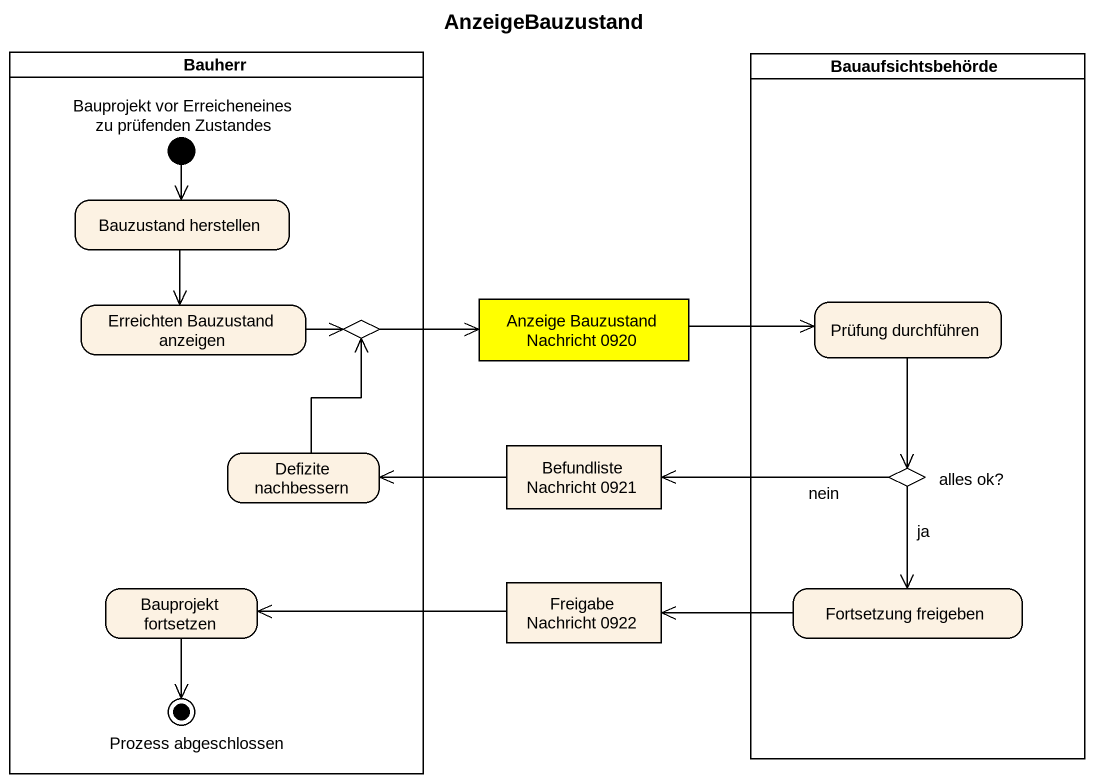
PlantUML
@startuml
title AnzeigeBauzustand
hide empty description
state Bauherr <<partition>> {
  state "Bauzustand herstellen" as Bauzustand_herstellen
  state "Bauprojekt vor Erreicheneines zu prüfenden Zustandes" as Bauprojekt_vor <<start>>
  state "Erreichten Bauzustand anzeigen" as Erreichten_Bauzustand
  state choice1 <<choice>>
  state "Defizite nachbessern" as Defizite_nachbessern
  state "Bauprojekt fortsetzen" as Bauprojekt_fortsetzen
  state "Prozess abgeschlossen" as Prozess_abgeschlossen <<end>>
}
state Bauaufsichtsbehörde <<partition>> {
  state "Prüfung durchführen" as Prüfung_durchführen
  state "alles ok?" as alles_ok <<choice>>
  state "Fortsetzung freigeben" as Fortsetzung_freigeben
}
state "Anzeige Bauzustand Nachricht 0920" as Anzeige_Bauzustand <<object>> #FFFF00
state "Befundliste Nachricht 0921" as Befundliste_Nachricht_0921 <<object>>
state "Freigabe Nachricht 0922" as Freigabe_Nachricht_0922 <<object>>
Bauzustand_herstellen --> Erreichten_Bauzustand
Bauprojekt_vor --> Bauzustand_herstellen
Erreichten_Bauzustand -right-> choice1
choice1 -right-> Anzeige_Bauzustand
Anzeige_Bauzustand -right-> Prüfung_durchführen
Prüfung_durchführen --> alles_ok
Defizite_nachbessern -up-> choice1
Befundliste_Nachricht_0921 -left-> Defizite_nachbessern
alles_ok -left-> Befundliste_Nachricht_0921 : nein
alles_ok --> Fortsetzung_freigeben : ja
Bauprojekt_fortsetzen --> Prozess_abgeschlossen
Freigabe_Nachricht_0922 -left-> Bauprojekt_fortsetzen
Fortsetzung_freigeben -left-> Freigabe_Nachricht_0922
@enduml
